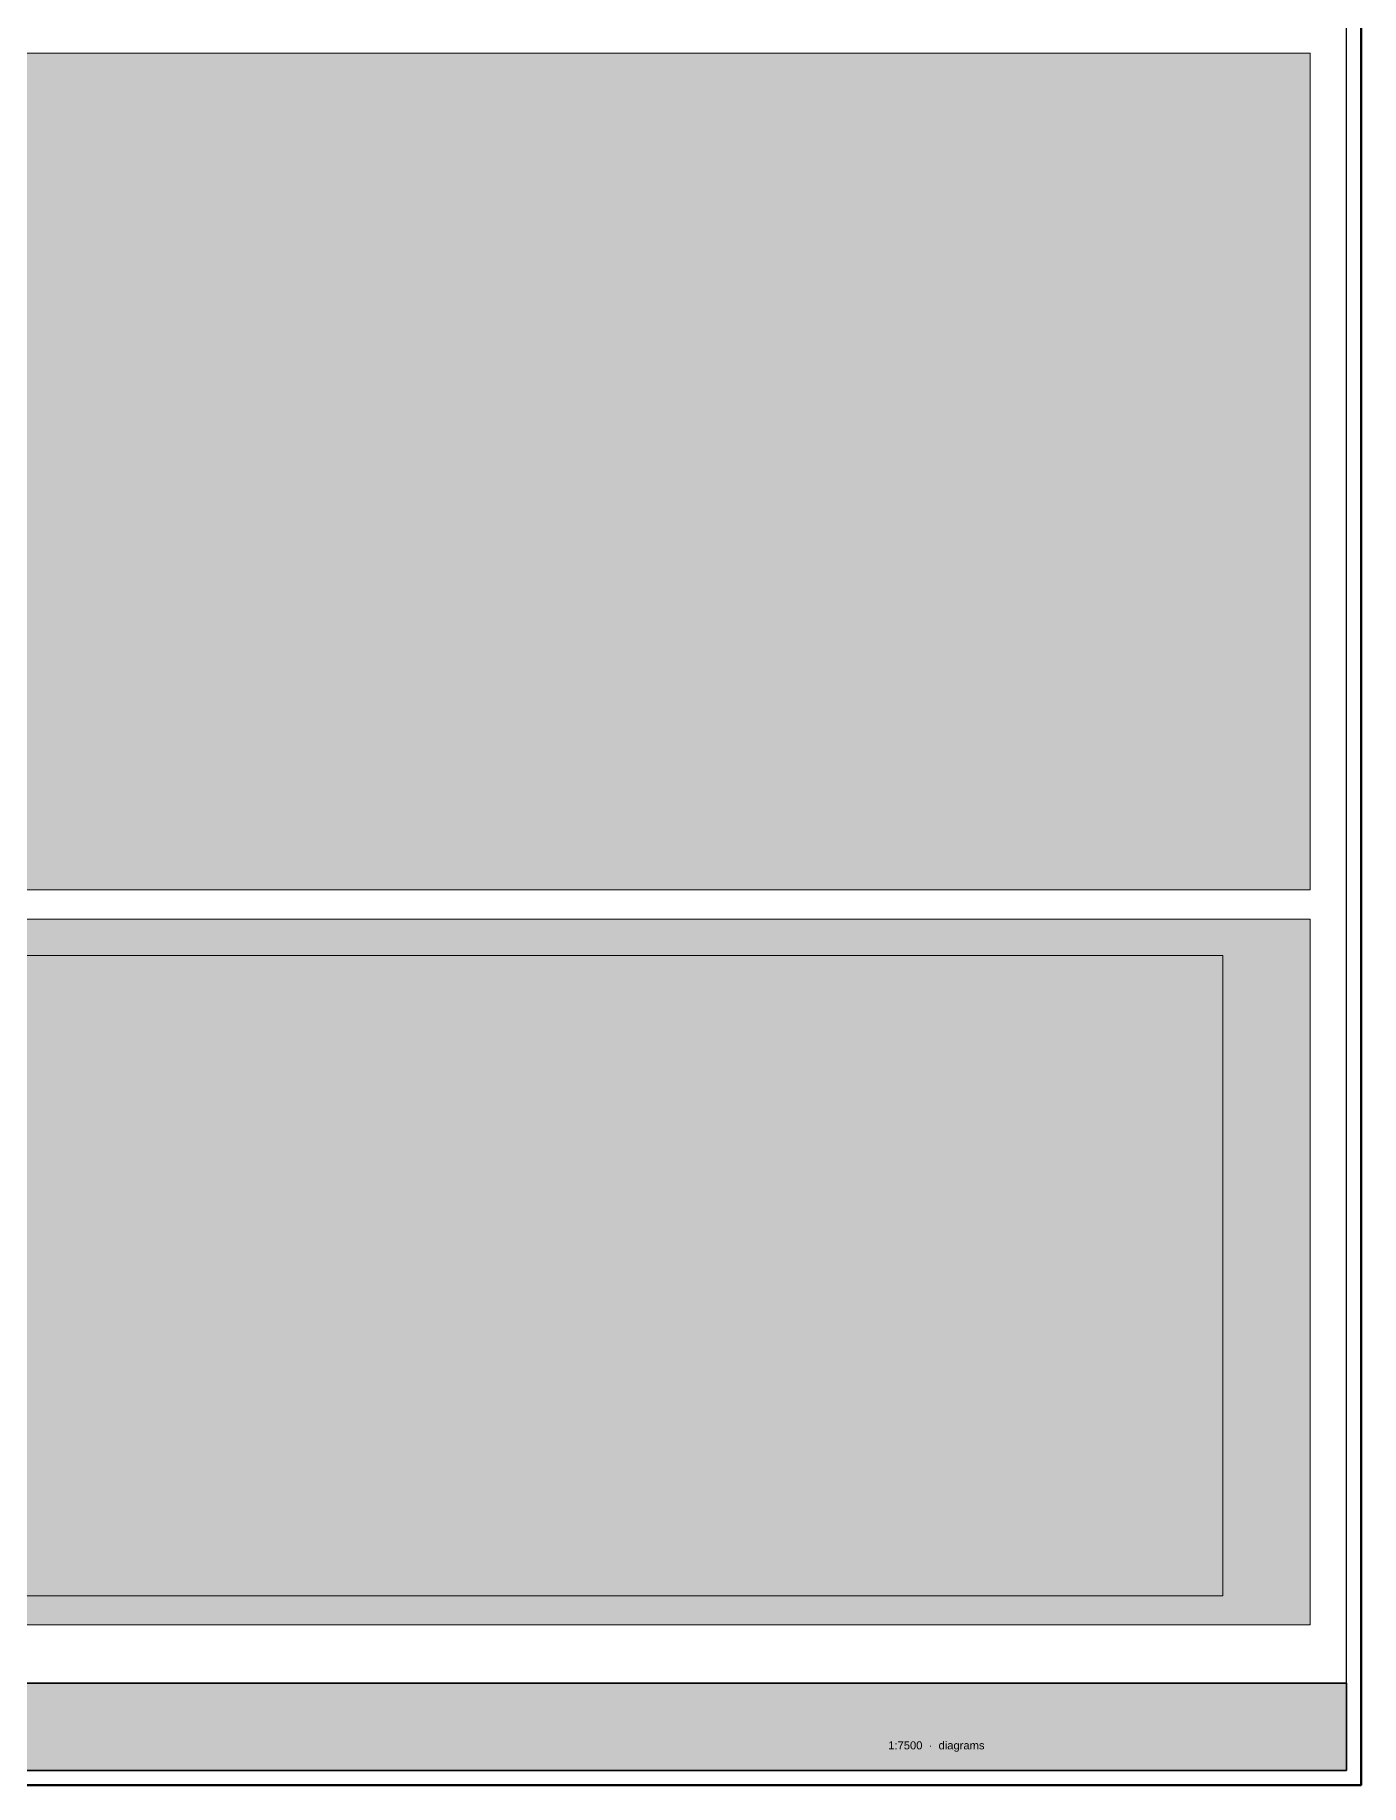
# Model space of a CAD drawing. Header units: millimetres. Extents: x 0 to 4200, y -1100 to 900.
# Drawn here: x 2735.4 to 3100, y -1100 to -619 of the extents above; entities that cross this region are included whole.
import ezdxf

# ---------------------------------------------------------------- set-up
doc = ezdxf.new("R2010")
doc.units = ezdxf.units.MM
for name, color, linetype, lineweight, true_color in [('A-HATCH', 7, 'Continuous', 9, 0xb4bac0), ('A-RENDER', 7, 'Continuous', 0, 0x20242a), ('A-SHEET', 7, 'Continuous', 50, 0x142030), ('A-TITL', 7, 'Continuous', 35, 0x142030)]:
    doc.layers.add(name, color=color, linetype=linetype, lineweight=lineweight, true_color=true_color)
doc.styles.add('ANNO', font='Arial.ttf')
picture_1 = doc.add_image_def('image8.png', size_in_pixel=(1365, 768))

msp = doc.modelspace()

# ---------------------------------------------------------------- hatches: boundary and pattern name
at = {"layer": 'A-HATCH', "true_color": 0xfcfdfe}
h = msp.add_hatch(color=7, dxfattribs=at)
h.dxf.hatch_style = 1
h.paths.add_polyline_path([(2214, -854), (3086, -854), (3086, -624), (2214, -624)])
h = msp.add_hatch(color=7, dxfattribs=at)
h.dxf.hatch_style = 1
h.paths.add_polyline_path([(2652, -1056), (3086, -1056), (3086, -862), (2652, -862)])
at = {"layer": 'A-HATCH', "true_color": 0x142030}
h = msp.add_hatch(color=7, dxfattribs=at)
h.dxf.hatch_style = 1
h.paths.add_polyline_path([(2204, -1096), (3096, -1096), (3096, -1072), (2204, -1072)])

# ---------------------------------------------------------------- linework, layer by layer
at = {"layer": 'A-SHEET', "lineweight": 70, "true_color": 0x142030}
msp.add_lwpolyline([(2200, -1100), (3100, -1100), (3100, -200), (2200, -200)], close=True, dxfattribs=at)
at = {"layer": 'A-SHEET', "lineweight": 25, "true_color": 0x142030}
msp.add_lwpolyline([(2204, -1096), (3096, -1096), (3096, -204), (2204, -204)], close=True, dxfattribs=at)
at = {"layer": 'A-SHEET', "lineweight": 13, "true_color": 0xb4bac0}
for points in [[(2214, -854), (3086, -854), (3086, -624), (2214, -624)], [(2652, -1056), (3086, -1056), (3086, -862), (2652, -862)]]:
    msp.add_lwpolyline(points, close=True, dxfattribs=at)
at = {"layer": 'A-TITL'}
msp.add_lwpolyline([(2204, -1096), (3096, -1096), (3096, -1072), (2204, -1072)], close=True, dxfattribs=at)

# ---------------------------------------------------------------- texts
at = {"layer": 'A-TITL', "color": 7, "true_color": 0xffffff, "insert": (2970, -1088), "char_height": 2.2, "width": 120, "attachment_point": 1, "style": 'ANNO'}
msp.add_mtext('1:7500  ·  diagrams', dxfattribs=at)

# ---------------------------------------------------------------- pictures from other files: only their frames are drawn
at = {"layer": 'A-RENDER'}
image = msp.add_image(picture_1, insert=(2662, -1048), size_in_units=(400, 176), dxfattribs=at)

doc.saveas('drawing.dxf')
